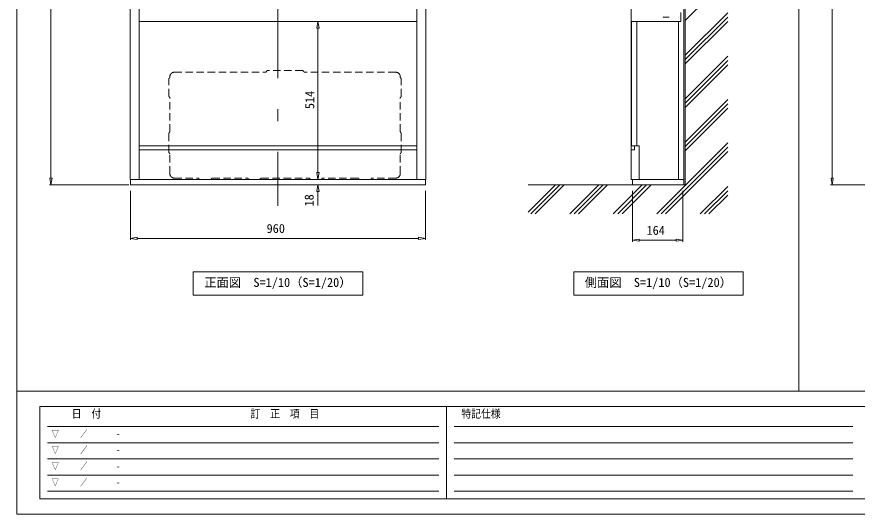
# Model space of a CAD drawing. Units: millimetres on the paper, with parts at other scales. Extents: x -192 to 192, y -136 to 136.
# Drawn here: x -191.6 to -54.9, y -136.4 to -55.4 of the extents above; entities that cross this region are included whole.
import ezdxf
from ezdxf.enums import TextEntityAlignment as Align

# ---------------------------------------------------------------- set-up
doc = ezdxf.new("R2010")
doc.units = ezdxf.units.MM
for name, pattern in [('DASHED1', [1.8, 1.2, -0.6]), ('USER1', [3, 1, -2]), ('USER5', [24, 12, -5, 2, -5])]:
    doc.linetypes.add(name, pattern=pattern)
for name, color, linetype, lineweight in [('0-A_1-E', 3, 'Continuous', 18), ('0-B_1-F', 4, 'Continuous', 5), ('0-C_2-4', 7, 'Continuous', 18), ('0-D_2-5', 7, 'USER5', 9), ('0-F_2-8', 6, 'Continuous', 18), ('1-0_2-9', 4, 'DASHED1', 5), ('1-3_2-C', 7, 'USER1', 9), ('F-4', 7, 'Continuous', 18), ('F-E', 3, 'Continuous', 18)]:
    doc.layers.add(name, color=color, linetype=linetype, lineweight=lineweight)
doc.layers.add('F-0', color=7, linetype='Continuous')
doc.styles.add('ＭＳ ゴシック', font='')
doc.styles.get('ＭＳ ゴシック').set_extended_font_data('MS Gothic')

msp = doc.modelspace()

# ---------------------------------------------------------------- linework, layer by layer
at = {"layer": '0-A_1-E'}
for q in [(-82.854, 27.276), (-108.416, -82.783)]:
    msp.add_line((-82.854, -82.783), q, dxfattribs=at)
at = {"layer": '0-B_1-F'}
for p, q in [((-82.854, -56.021), (-75.923, -49.09)), ((-82.854, -61.678), (-75.923, -54.747)), ((-82.854, -62.385), (-75.923, -55.454)), ((-82.854, -63.092), (-75.923, -56.161)), ((-82.854, -68.749), (-75.923, -61.818)), ((-82.854, -69.456), (-75.923, -62.525)), ((-82.854, -70.163), (-75.923, -63.232)), ((-82.854, -75.82), (-75.923, -68.889)), ((-82.854, -76.527), (-75.923, -69.596)), ((-82.854, -77.234), (-75.923, -70.303)), ((-87.463, -87.5), (-75.923, -75.96)), ((-86.756, -87.5), (-75.923, -76.667)), ((-86.049, -87.5), (-75.923, -77.375)), ((-108.416, -87.239), (-103.959, -82.783)), ((-107.969, -87.5), (-103.252, -82.783)), ((-107.262, -87.5), (-102.545, -82.783)), ((-101.605, -87.5), (-96.888, -82.783)), ((-100.898, -87.5), (-96.181, -82.783)), ((-100.191, -87.5), (-95.474, -82.783)), ((-94.534, -87.5), (-89.817, -82.783)), ((-93.827, -87.5), (-89.11, -82.783)), ((-93.12, -87.5), (-88.403, -82.783)), ((-80.392, -87.5), (-75.923, -83.031)), ((-79.685, -87.5), (-75.923, -83.739)), ((-78.977, -87.5), (-75.923, -84.446))]:
    msp.add_line(p, q, dxfattribs=at)
at = {"layer": '0-C_2-4'}
for p, q in [((-83.054, -77.058), (-83.054, 15.392)), ((-173.162, -81.883), (-173.162, 13.942)), ((-171.712, -56.183), (-171.712, 13.942)), ((-126.512, -56.183), (-126.512, 13.942)), ((-125.062, -81.883), (-125.062, 13.942)), ((-91.654, -81.883), (-91.654, 13.942)), ((-91.604, -56.183), (-91.604, -54.733)), ((-83.554, -54.733), (-83.554, -56.183)), ((-149.112, -56.183), (-171.712, -56.183)), ((-171.712, -81.883), (-171.712, -56.183)), ((-149.112, -56.183), (-126.512, -56.183)), ((-126.512, -81.883), (-126.512, -56.183)), ((-91.604, -56.183), (-83.954, -56.183)), ((-91.554, -56.183), (-91.554, -76.433)), ((-90.704, -76.433), (-90.704, -56.183)), ((-83.954, -56.183), (-83.554, -56.183)), ((-83.954, -77.058), (-83.954, -56.183)), ((-171.712, -76.433), (-126.512, -76.433)), ((-91.554, -76.433), (-90.354, -76.433)), ((-91.104, -77.083), (-91.104, -76.433)), ((-90.354, -76.433), (-90.354, -77.083)), ((-171.712, -77.083), (-126.512, -77.083)), ((-91.604, -77.083), (-91.604, -81.883)), ((-91.104, -77.083), (-91.604, -77.083)), ((-90.354, -77.083), (-90.354, -81.258)), ((-83.954, -77.058), (-83.954, -81.883)), ((-173.162, -81.883), (-149.112, -81.883)), ((-173.112, -81.883), (-173.112, -82.783)), ((-125.062, -81.883), (-149.112, -81.883)), ((-125.112, -81.883), (-125.112, -82.783)), ((-91.404, -81.883), (-91.404, -82.783)), ((-90.291, -81.883), (-90.379, -81.883)), ((-90.354, -81.883), (-90.354, -81.258)), ((-83.954, -81.883), (-84.041, -81.883)), ((-83.054, -82.783), (-83.054, -81.883)), ((-149.112, -82.783), (-173.112, -82.783)), ((-149.112, -82.783), (-125.112, -82.783)), ((-90.379, -82.783), (-91.404, -82.783)), ((-90.379, -82.783), (-83.954, -82.783)), ((-83.954, -82.783), (-83.054, -82.783))]:
    msp.add_line(p, q, dxfattribs=at)
msp.add_lwpolyline([(-83.054, -77.058), (-83.054, -81.883), (-91.654, -81.883)], dxfattribs=at)
at = {"layer": '0-D_2-5'}
msp.add_line((-149.112, 18.571), (-149.112, -86.21), dxfattribs=at)
at = {"layer": '0-F_2-8', "color": 5}
for p, q in [((-186.05, 14.292), (-186.05, -81.683)), ((-58.922, 14.292), (-58.922, -81.683)), ((-148.912, -56.183), (-142.35, -56.183)), ((-142.6, -80.783), (-142.6, -57.283)), ((-148.912, -81.883), (-142.35, -81.883)), ((-173.362, -82.783), (-186.3, -82.783)), ((-148.912, -82.783), (-142.35, -82.783)), ((-46.234, -82.783), (-59.172, -82.783)), ((-173.112, -83.763), (-173.112, -91.741)), ((-142.6, -83.883), (-142.6, -86.124)), ((-125.112, -83.763), (-125.112, -91.741)), ((-91.404, -83.763), (-91.404, -92.036)), ((-83.204, -83.763), (-83.204, -92.036)), ((-172.012, -91.491), (-126.212, -91.491)), ((-90.304, -91.786), (-84.304, -91.786))]:
    msp.add_line(p, q, dxfattribs=at)
at = {"layer": '0-F_2-8'}
for p, q in [((-142.783, -57.283), (-142.6, -56.183)), ((-142.783, -57.283), (-142.416, -57.283)), ((-142.6, -56.183), (-142.416, -57.283)), ((-186.233, -81.683), (-186.05, -82.783)), ((-186.233, -81.683), (-185.866, -81.683)), ((-186.05, -82.783), (-185.866, -81.683)), ((-142.783, -80.783), (-142.6, -81.883)), ((-142.783, -80.783), (-142.416, -80.783)), ((-142.6, -81.883), (-142.416, -80.783)), ((-59.105, -81.683), (-58.922, -82.783)), ((-59.105, -81.683), (-58.738, -81.683)), ((-58.922, -82.783), (-58.738, -81.683)), ((-142.783, -83.883), (-142.6, -82.783)), ((-142.6, -82.783), (-142.416, -83.883)), ((-142.783, -83.883), (-142.416, -83.883)), ((-173.112, -91.491), (-172.012, -91.308)), ((-172.012, -91.675), (-173.112, -91.491)), ((-172.012, -91.675), (-172.012, -91.308)), ((-126.212, -91.675), (-126.212, -91.308)), ((-125.112, -91.491), (-126.212, -91.308)), ((-126.212, -91.675), (-125.112, -91.491)), ((-91.404, -91.786), (-90.304, -91.603)), ((-90.304, -91.97), (-90.304, -91.603)), ((-84.304, -91.97), (-84.304, -91.603)), ((-83.204, -91.786), (-84.304, -91.603)), ((-90.304, -91.97), (-91.404, -91.786)), ((-84.304, -91.97), (-83.204, -91.786))]:
    msp.add_line(p, q, dxfattribs=at)
at = {"layer": '1-0_2-9'}
for p, q in [((-145.081, -64.183), (-150.81, -64.183)), ((-166.846, -68.339), (-166.846, -65.527)), ((-165.947, -64.433), (-151.146, -64.433)), ((-129.945, -64.433), (-144.745, -64.433)), ((-129.046, -68.339), (-129.046, -65.527)), ((-166.696, -74.108), (-166.696, -68.627)), ((-129.196, -74.108), (-129.196, -68.627)), ((-166.846, -77.471), (-166.846, -74.395)), ((-129.046, -77.471), (-129.046, -74.395)), ((-166.696, -80.934), (-166.696, -77.758)), ((-129.196, -80.934), (-129.196, -77.758)), ((-165.947, -81.683), (-162.131, -81.683)), ((-160.096, -81.933), (-161.796, -81.933)), ((-159.76, -81.683), (-154.112, -81.683)), ((-153.796, -81.883), (-152.096, -81.883)), ((-151.78, -81.683), (-144.112, -81.683)), ((-142.096, -81.883), (-143.796, -81.883)), ((-136.131, -81.683), (-141.78, -81.683)), ((-135.796, -81.933), (-134.096, -81.933)), ((-129.945, -81.683), (-133.76, -81.683))]:
    msp.add_line(p, q, dxfattribs=at)
for centre, radius, start, end in [((-150.81, -64.333), 0.15, 89.907, 163.386), ((-145.081, -64.333), 0.15, 16.614, 90.093), ((-166.696, -65.527), 0.15, 124.853, 180.008), ((-166.896, -65.239), 0.2, 304.837, 359.985), ((-165.947, -65.182), 0.749, 89.968, 180.032), ((-151.146, -64.233), 0.2, 269.948, 343.411), ((-144.746, -64.233), 0.2, 196.589, 270.052), ((-129.944, -65.182), 0.749, 359.968, 90.032), ((-128.996, -65.239), 0.2, 180.015, 235.163), ((-129.196, -65.527), 0.15, 359.992, 55.147), ((-166.696, -68.34), 0.15, 179.991, 235.147), ((-129.196, -68.34), 0.15, 304.853, 0.009), ((-166.896, -68.627), 0.2, 0.015, 55.163), ((-128.996, -68.627), 0.2, 124.837, 179.985), ((-166.696, -74.395), 0.15, 124.844, 180.016), ((-166.896, -74.108), 0.2, 304.829, 0.013), ((-128.996, -74.108), 0.2, 179.987, 235.171), ((-129.196, -74.395), 0.15, 359.984, 55.156), ((-166.696, -77.471), 0.15, 179.983, 235.156), ((-166.896, -77.758), 0.2, 359.978, 55.17), ((-128.996, -77.758), 0.2, 124.83, 180.022), ((-129.196, -77.471), 0.15, 304.844, 0.017), ((-165.947, -80.934), 0.749, 179.968, 270.032), ((-162.131, -81.883), 0.2, 16.548, 90), ((-161.796, -81.783), 0.15, 196.576, 270.016), ((-160.096, -81.783), 0.15, 269.984, 343.424), ((-159.76, -81.883), 0.2, 90.001, 163.452), ((-154.112, -81.883), 0.2, 25.334, 89.997), ((-153.796, -81.733), 0.15, 205.357, 270.014), ((-152.096, -81.733), 0.15, 269.986, 334.644), ((-151.78, -81.883), 0.2, 90.002, 154.665), ((-144.112, -81.883), 0.2, 25.335, 89.998), ((-143.796, -81.733), 0.15, 205.356, 270.014), ((-142.096, -81.733), 0.15, 269.986, 334.643), ((-141.78, -81.883), 0.2, 90.003, 154.666), ((-136.131, -81.883), 0.2, 16.548, 89.999), ((-135.796, -81.783), 0.15, 196.576, 270.016), ((-134.096, -81.783), 0.15, 269.984, 343.424), ((-133.76, -81.883), 0.2, 90, 163.452), ((-129.944, -80.934), 0.749, 269.968, 0.032)]:
    msp.add_arc(centre, radius, start, end, dxfattribs=at)
at = {"layer": '1-3_2-C', "linetype": 'Continuous'}
msp.add_line((-85.57, -55.483), (-86.338, -55.483), dxfattribs=at)
for centre, start, end in [((-86.338, -55.408), 181, 270), ((-85.57, -55.408), 270, 359)]:
    msp.add_arc(centre, 0.075, start, end, dxfattribs=at)
at = {"layer": 'F-4'}
for p, q in [((-64.374, 133.876), (-64.374, -116.399)), ((-187.843, -118.902), (186.318, -118.902)), ((-187.843, -118.902), (-187.843, -133.918)), ((-121.659, -118.902), (-121.659, -133.918)), ((-122.911, -122.155), (-186.591, -122.155)), ((-120.408, -122.155), (-55.535, -122.155)), ((-122.911, -124.783), (-186.591, -124.783)), ((-120.408, -124.783), (-55.535, -124.783)), ((-122.911, -127.411), (-186.591, -127.411)), ((-120.408, -127.411), (-55.535, -127.411)), ((-122.911, -130.039), (-186.591, -130.039)), ((-120.408, -130.039), (-55.535, -130.039)), ((-187.843, -133.918), (186.318, -133.918)), ((-122.911, -132.667), (-186.591, -132.667)), ((-120.408, -132.667), (-55.535, -132.667))]:
    msp.add_line(p, q, dxfattribs=at)
at = {"layer": 'F-4', "color": 3}
msp.add_line((190.073, -116.399), (-191.597, -116.399), dxfattribs=at)
at = {"layer": 'F-4'}
msp.add_lwpolyline([(-191.597, 133.876), (-191.597, -136.421), (190.073, -136.421)], dxfattribs=at)
at = {"layer": 'F-E'}
for p, q in [((-162.89, -96.959), (-135.308, -96.959)), ((-162.89, -100.725), (-162.89, -96.959)), ((-135.308, -96.959), (-135.308, -100.725)), ((-100.984, -96.959), (-73.401, -96.959)), ((-100.984, -100.725), (-100.984, -96.959)), ((-73.401, -96.959), (-73.401, -100.725)), ((-135.308, -100.725), (-162.89, -100.725)), ((-73.401, -100.725), (-100.984, -100.725))]:
    msp.add_line(p, q, dxfattribs=at)

# ---------------------------------------------------------------- texts
at = {"layer": '0-F_2-8', "color": 7, "style": 'ＭＳ ゴシック'}
for s, p in [('514', (-142.759, -70.447)), ('18', (-142.862, -86.297))]:
    msp.add_text(s, height=1.466, rotation=90, dxfattribs=at).set_placement(p, align=Align.BOTTOM_LEFT)
for s, p in [('960', (-150.959, -91.064)), ('164', (-89.133, -91.359))]:
    msp.add_text(s, height=1.466, dxfattribs=at).set_placement(p, align=Align.BOTTOM_LEFT)
at = {"layer": 'F-0', "style": 'ＭＳ ゴシック'}
for s, p in [('正面図\u3000S=1/10（S=1/20）', (-161.099, -99.842)), ('側面図\u3000S=1/10（S=1/20）', (-99.193, -99.842))]:
    msp.add_text(s, height=1.466, dxfattribs=at).set_placement(p, align=Align.BOTTOM_LEFT)
at = {"layer": 'F-4', "style": 'ＭＳ ゴシック'}
for s, height, width, p in [('日\u3000付', 1.302, 0.9, (-182.655, -121.102)), ('訂\u3000正\u3000項\u3000目', 1.302, 0.9, (-153.561, -121.102)), ('特記仕様', 1.302, 0.9, (-119.258, -121.102)), ('▽\u3000\u3000\u3000／\u3000\u3000\u3000\u3000-', 1.107, 0.75, (-185.921, -124.22)), ('▽\u3000\u3000\u3000／\u3000\u3000\u3000\u3000-', 1.107, 0.75, (-185.921, -126.848)), ('▽\u3000\u3000\u3000／\u3000\u3000\u3000\u3000-', 1.107, 0.75, (-185.921, -129.476)), ('▽\u3000\u3000\u3000／\u3000\u3000\u3000\u3000-', 1.107, 0.75, (-185.921, -132.104))]:
    msp.add_text(s, height=height, dxfattribs=dict(at, width=width)).set_placement(p, align=Align.BOTTOM_LEFT)

doc.saveas('drawing.dxf')
